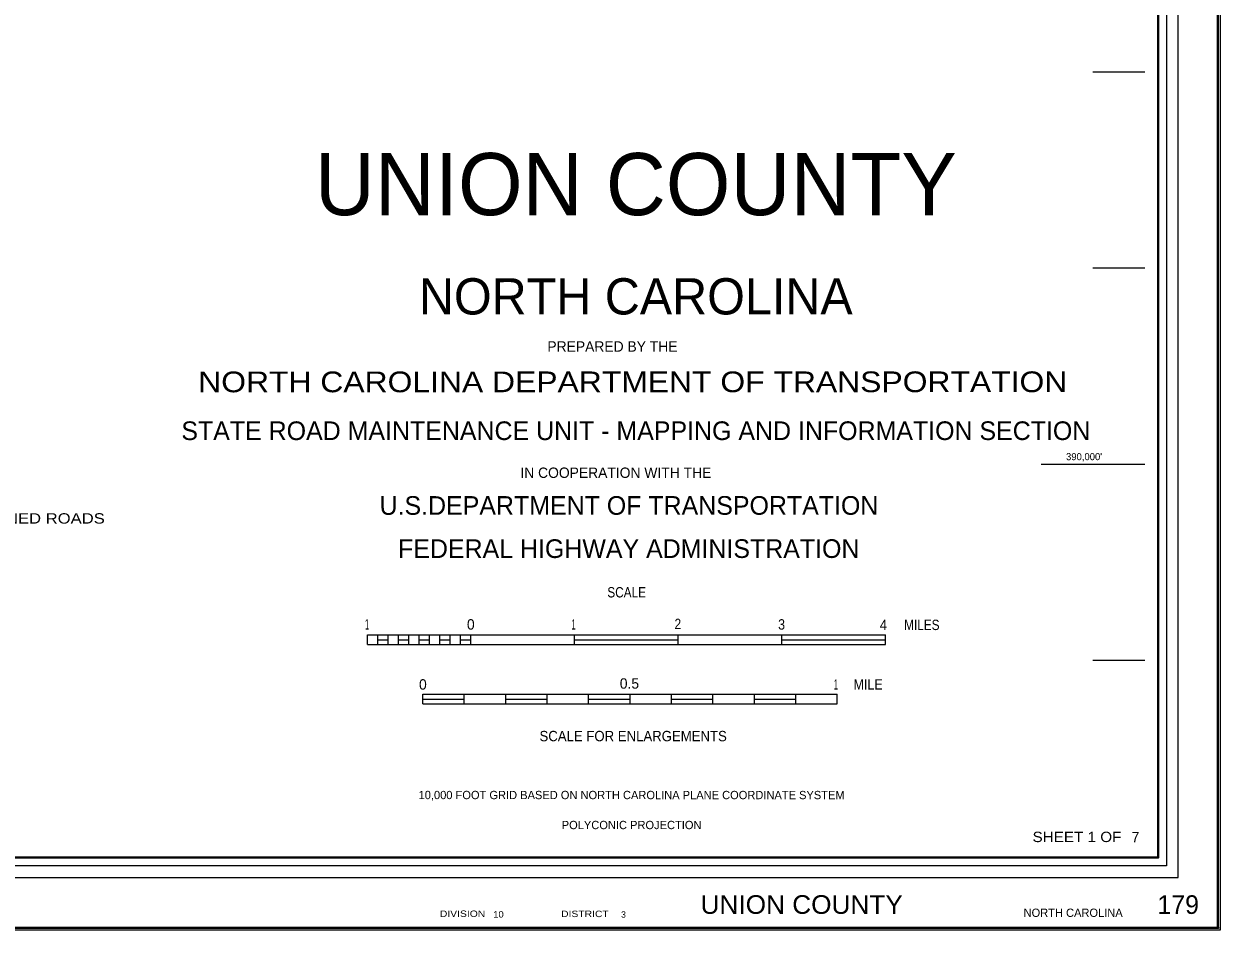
# Model space of a CAD drawing. Extents: x 296689 to 526980, y 109687 to 364797.
# Drawn here: x 497248 to 515829, y 111632 to 125710 of the extents above; entities that cross this region are included whole.
import ezdxf
from ezdxf.enums import TextEntityAlignment as Align

# ---------------------------------------------------------------- set-up
doc = ezdxf.new("R2010")
doc.units = 0
doc.header["$LTSCALE"] = 46
doc.header["$PDMODE"] = 32
doc.header["$PDSIZE"] = 23
for name, color, linetype, lineweight in [('1', 7, 'Continuous', 25), ('20', 7, 'Continuous', 40), ('61', 7, 'Continuous', 13)]:
    doc.layers.add(name, color=color, linetype=linetype, lineweight=lineweight)
doc.layers.add('12', color=7, linetype='Continuous')

msp = doc.modelspace()

# ---------------------------------------------------------------- linework, layer by layer
at = {"layer": '1', "lineweight": 13}
msp.add_lwpolyline([(515828.62, 111632.41), (419197.98, 111632.41), (419197.98, 168029.45), (515828.62, 168029.45)], close=True, dxfattribs=at)
at = {"layer": '1'}
msp.add_point((515793.62, 111667.41), dxfattribs=at)
at = {"layer": '20', "lineweight": 13}
for p, q in [((502582.89, 116218.97), (504192.24, 116218.97)), ((502582.89, 116069.21), (502582.89, 116218.97)), ((502743.83, 116069.21), (502743.83, 116218.97)), ((502743.83, 116144.09), (502904.76, 116144.09)), ((502904.76, 116069.21), (502904.76, 116218.97)), ((503065.7, 116069.21), (503065.7, 116218.97)), ((503065.7, 116144.09), (503226.63, 116144.09)), ((503226.63, 116069.21), (503226.63, 116218.97)), ((503387.57, 116069.21), (503387.57, 116218.97)), ((503387.57, 116144.09), (503548.5, 116144.09)), ((503548.5, 116069.21), (503548.5, 116218.97)), ((503709.43, 116069.21), (503709.43, 116218.97)), ((503709.43, 116144.09), (503870.37, 116144.09)), ((503870.37, 116069.21), (503870.37, 116218.97)), ((504031.3, 116069.21), (504031.3, 116218.97)), ((504031.3, 116144.09), (504192.24, 116144.09)), ((504192.24, 116069.21), (504192.24, 116218.97)), ((504192.24, 116218.97), (505801.58, 116218.97)), ((505801.58, 116069.21), (505801.58, 116218.97)), ((505801.58, 116144.09), (507410.93, 116144.09)), ((507410.93, 116069.21), (507410.93, 116218.97)), ((509020.27, 116069.21), (509020.27, 116218.97)), ((509020.27, 116144.09), (510629.61, 116144.09)), ((510629.61, 116069.21), (510629.61, 116218.97)), ((502582.89, 116069.21), (504192.24, 116069.21)), ((504192.24, 116069.21), (505801.58, 116069.21)), ((503445.41, 115147.31), (503445.41, 115297.06)), ((503445.41, 115222.19), (504089.15, 115222.19)), ((504089.15, 115147.31), (504089.15, 115297.06)), ((504732.89, 115147.31), (504732.89, 115297.06)), ((504732.89, 115222.19), (505376.62, 115222.19)), ((505376.62, 115147.31), (505376.62, 115297.06)), ((506020.36, 115147.31), (506020.36, 115297.06)), ((506020.36, 115222.19), (506664.1, 115222.19)), ((506664.1, 115147.31), (506664.1, 115297.06)), ((507307.84, 115147.31), (507307.84, 115297.06)), ((507307.84, 115222.19), (507951.57, 115222.19)), ((507951.57, 115147.31), (507951.57, 115297.06)), ((508595.31, 115147.31), (508595.31, 115297.06)), ((508595.31, 115222.19), (509239.05, 115222.19)), ((509239.05, 115147.31), (509239.05, 115297.06)), ((509882.79, 115147.31), (509882.79, 115297.06)), ((503445.41, 115147.31), (504089.15, 115147.31)), ((504089.15, 115147.31), (504732.89, 115147.31)), ((504732.89, 115147.31), (505376.62, 115147.31)), ((505376.62, 115147.31), (506020.36, 115147.31)), ((506020.36, 115147.31), (506664.1, 115147.31)), ((506664.1, 115147.31), (507307.84, 115147.31)), ((507307.84, 115147.31), (507951.57, 115147.31)), ((507951.57, 115147.31), (508595.31, 115147.31)), ((508595.31, 115147.31), (509239.05, 115147.31)), ((509239.05, 115147.31), (509882.79, 115147.31))]:
    msp.add_line(p, q, dxfattribs=at)
at = {"layer": '20'}
for points in [[(419232.98, 167994.45), (515793.62, 167994.45), (515793.62, 111667.41), (419232.98, 111667.41)], [(422420.83, 166885.48), (514868.12, 166885.48), (514868.12, 112759.12), (422420.83, 112759.12)]]:
    msp.add_lwpolyline(points, close=True, dxfattribs=at)
at = {"layer": '20', "lineweight": 13}
msp.add_lwpolyline([(422111.65, 167210.95), (422111.65, 112449.84), (422290.2, 112628.51), (422290.2, 167016.12), (514998.72, 167016.12), (514998.72, 112628.51), (422290.2, 112628.51), (422111.65, 112449.84), (515177.31, 112449.84), (515177.31, 167210.95)], close=True, dxfattribs=at)
for points in [[(505801.58, 116218.97), (507410.93, 116218.97), (509020.27, 116218.97), (510629.61, 116218.97)], [(505801.58, 116069.21), (507410.93, 116069.21), (509020.27, 116069.21), (510629.61, 116069.21)], [(503445.41, 115297.06), (504089.15, 115297.06), (504732.89, 115297.06), (505376.62, 115297.06), (506020.36, 115297.06), (506664.1, 115297.06), (507307.84, 115297.06), (507951.57, 115297.06), (508595.31, 115297.06), (509239.05, 115297.06), (509882.79, 115297.06)]]:
    msp.add_lwpolyline(points, dxfattribs=at)
at = {"layer": '61'}
for p, q in [((513854.39, 124968), (514658.89, 124968)), ((513854.39, 121920), (514658.89, 121920)), ((513049.89, 118872), (514658.89, 118872)), ((513854.39, 115824), (514658.89, 115824))]:
    msp.add_line(p, q, dxfattribs=at)

# ---------------------------------------------------------------- texts
at = {"layer": '12'}
msp.add_text('     UNION COUNTY     ', height=965.6, dxfattribs=at).set_placement((506752.93, 122738.88), align=Align.CENTER)
for s, height, rotation, p in [('NORTH CAROLINA', 563.3, 0.007, (506752.96, 121196.18)), ('PREPARED BY THE', 161, 0.006, (506390.18, 120618.39)), ('STATE ROAD MAINTENANCE UNIT - MAPPING AND INFORMATION SECTION', 289.7, 0.002, (506753.34, 119245.38)), ('IN COOPERATION WITH THE', 161, 0.007, (506442.91, 118657.3)), ('U.S.DEPARTMENT OF TRANSPORTATION', 289.7, 0.006, (506646.69, 118084.29)), ('FEDERAL HIGHWAY ADMINISTRATION', 289.7, 0.006, (506643.26, 117413.56))]:
    msp.add_text(s, height=height, rotation=rotation, dxfattribs=at).set_placement(p, align=Align.CENTER)
at = {"layer": '12', "width": 1.15}
msp.add_text('NORTH CAROLINA DEPARTMENT OF TRANSPORTATION', height=321.8, rotation=0.007, dxfattribs=at).set_placement((506705.38, 119988.65), align=Align.CENTER)
at = {"layer": '20'}
for s, height, width, p in [('NOTE : MAP INCLUDES ONLY STATE MAINTAINED ROADS', 161, 1.2, (491298.49, 117947.47)), ('10', 100, 1.1, (504537.68, 111827.12))]:
    msp.add_text(s, height=height, dxfattribs=dict(at, width=width)).set_placement(p)
for s, height, width, p in [('SCALE', 161, 0.85, (506610.67, 116799.78)), ('1', 161, 0.5, (502578.22, 116300.96)), ('1', 161, 0.5, (505786.83, 116300.96)), ('2', 161, 0.85, (507405.59, 116308.19)), ('3', 161, 0.9, (509017.13, 116300.96)), ('4', 161, 0.95, (510599.76, 116293.73)), ('MILES', 161, 0.85, (511196.18, 116293.54)), ('1', 161, 0.5, (509862.64, 115368.39)), ('MILE', 161, 0.9, (510361.28, 115368.68)), ('SCALE FOR ENLARGEMENTS', 161, 0.95, (506711.84, 114565.94)), ('SHEET 1 OF', 160.9, 1.1, (513605.98, 112999.43)), ('UNION COUNTY       ', 289.7, 1.05, (509725.44, 111884.71)), ('DIVISION', 100, 1.2, (504061.96, 111836.36)), ('DISTRICT', 100, 1.2, (505962.32, 111834.06))]:
    msp.add_text(s, height=height, dxfattribs=dict(at, width=width)).set_placement(p, align=Align.CENTER)
for s, height, p in [('0', 161, (504189.75, 116300.96)), ('0', 161, (503445.41, 115368.39)), ('0.5', 161, (506654.03, 115382.85)), ('7  ', 160.9, (514574.09, 112995.51)), ('179', 289.7, (515177.75, 111883.36))]:
    msp.add_text(s, height=height, dxfattribs=at).set_placement(p, align=Align.CENTER)
for s, rotation, p in [('10,000 FOOT GRID BASED ON NORTH CAROLINA PLANE COORDINATE SYSTEM', 359.995, (506687.59, 113666.24)), ('POLYCONIC PROJECTION', 0.001, (506687.76, 113200.47))]:
    msp.add_text(s, height=128.7, rotation=rotation, dxfattribs=at).set_placement(p, align=Align.CENTER)
for s, height, p in [(' 3', 100, (506487.41, 111823.66)), ('NORTH CAROLINA', 128.7, (512776.39, 111837.26))]:
    msp.add_text(s, height=height, dxfattribs=at).set_placement(p)
at = {"layer": '61'}
msp.add_text("390,000'", height=110, dxfattribs=at).set_placement((513715.63, 118932.38), align=Align.CENTER)

doc.saveas('drawing.dxf')
